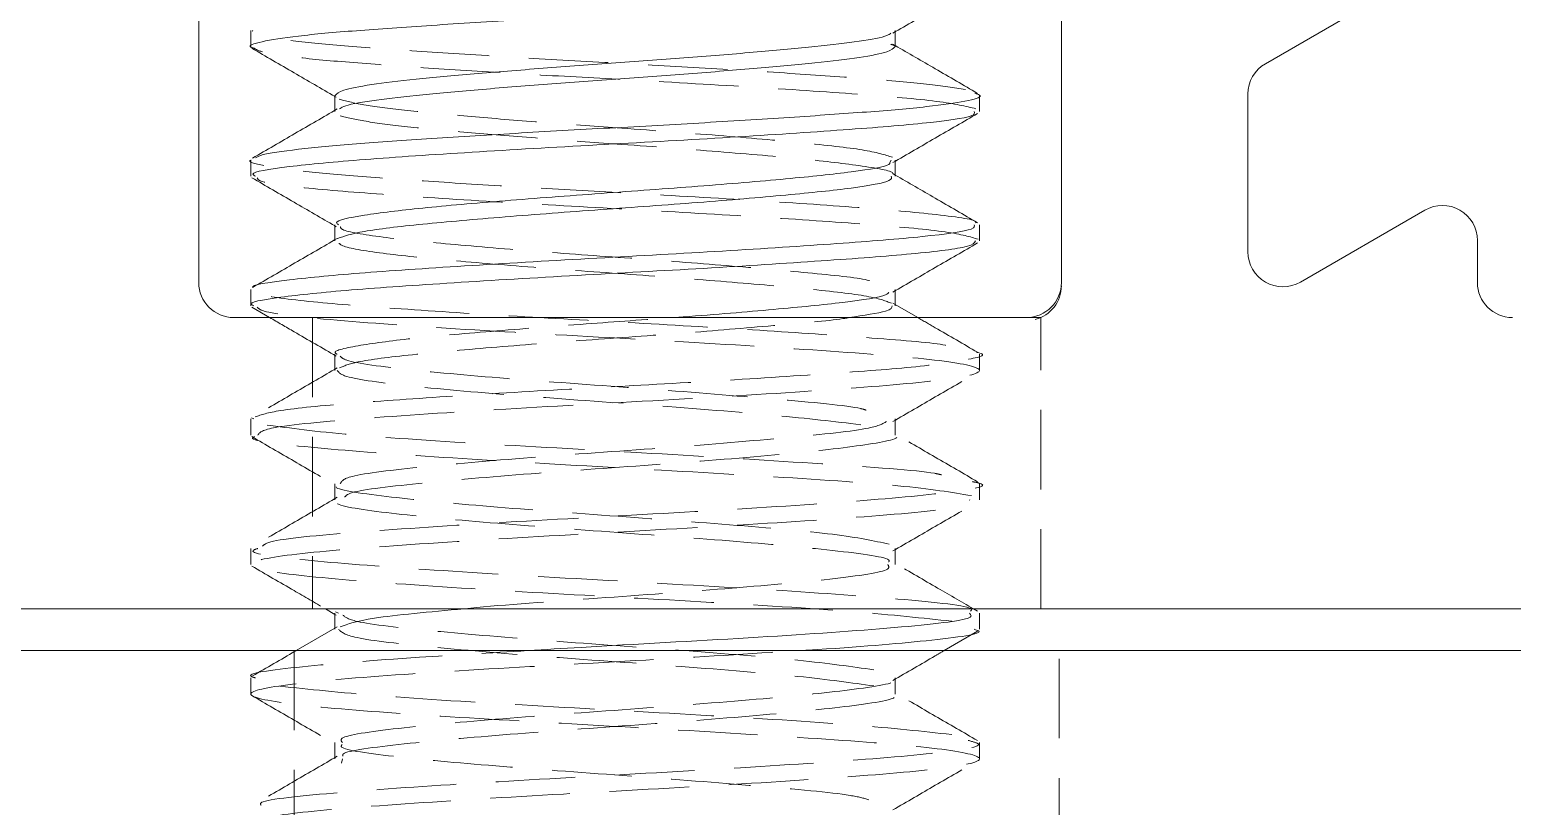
# Model space of a CAD drawing. Header units: millimetres. Extents: x 1522 to 2996, y -37 to 935.
# Drawn here: x 2331.12 to 2349.42, y 450.42 to 460.01 of the extents above; entities that cross this region are included whole.
import ezdxf

# ---------------------------------------------------------------- set-up
doc = ezdxf.new("R2010")
doc.units = ezdxf.units.MM
doc.linetypes.add('HIDDEN', pattern=[1.905, 1.27, -0.635])

# ---------------------------------------------------------------- blocks, each defined once
blk = doc.blocks.new('clampattachmentsideview')
at = {"color": 7, "linetype": 'Continuous', "lineweight": 15}
for p, q in [((3383.053, 526.99), (3383.053, 493.586)), ((3396.818, 493.586), (3396.818, 526.99)), ((3400.073, 497.08), (3403.177, 498.872)), ((3383.883, 497.609), (3383.883, 497.351)), ((3394.167, 497.351), (3394.167, 497.589)), ((3385.226, 496.575), (3385.226, 496.337)), ((3395.509, 496.317), (3395.509, 496.575)), ((3399.794, 494.078), (3399.794, 496.597)), ((3383.883, 495.542), (3383.883, 495.283)), ((3394.167, 495.284), (3394.167, 495.522)), ((3402.619, 494.742), (3400.631, 493.594)), ((3385.226, 494.509), (3385.226, 494.27)), ((3395.509, 494.25), (3395.509, 494.508)), ((3403.456, 493.586), (3403.456, 494.259)), ((3383.883, 493.475), (3383.883, 493.216)), ((3394.167, 493.217), (3394.167, 493.456)), ((3383.899, 493.193), (3384.184, 493.028)), ((3394.525, 493.028), (3394.167, 493.236)), ((3383.611, 493.028), (3396.26, 493.028)), ((3365.68, 488.378), (3414.191, 488.378)), ((3385.073, 488.378), (3385.226, 488.289)), ((3385.284, 488.307), (3385.235, 488.329)), ((3395.481, 488.34), (3395.415, 488.378)), ((3385.263, 488.091), (3384.607, 487.71)), ((3385.226, 488.308), (3385.226, 488.069)), ((3395.509, 488.05), (3395.509, 488.308)), ((3394.949, 487.71), (3395.481, 488.018)), ((3360.451, 487.71), (3420.907, 487.71))]:
    blk.add_line(p, q, dxfattribs=at)
at = {"color": 7, "linetype": 'HIDDEN', "lineweight": 0}
for p, q in [((3394.167, 497.589), (3394.167, 497.609)), ((3394.167, 497.37), (3394.13, 497.392)), ((3385.226, 496.557), (3385.247, 496.544)), ((3385.226, 496.337), (3385.226, 496.317)), ((3394.081, 495.501), (3394.102, 495.542)), ((3394.167, 495.522), (3394.167, 495.542)), ((3394.167, 495.303), (3394.13, 495.325)), ((3385.226, 494.49), (3385.247, 494.477)), ((3385.226, 494.27), (3385.226, 494.25)), ((3394.167, 493.456), (3394.167, 493.475)), ((3394.167, 493.236), (3394.13, 493.258)), ((3384.866, 493.028), (3384.866, 488.378)), ((3396.492, 493.028), (3396.26, 493.028)), ((3396.492, 488.378), (3396.492, 493.028)), ((3385.226, 492.442), (3385.226, 492.183)), ((3395.509, 492.183), (3395.509, 492.441)), ((3383.883, 491.408), (3383.883, 491.151)), ((3383.931, 491.408), (3383.892, 491.426)), ((3394.167, 491.15), (3394.167, 491.408)), ((3385.226, 490.375), (3385.226, 490.116)), ((3395.509, 490.116), (3395.509, 490.375)), ((3383.883, 489.342), (3383.883, 489.083)), ((3394.167, 489.083), (3394.167, 489.341)), ((3385.226, 488.289), (3385.247, 488.277)), ((3385.226, 488.069), (3385.226, 488.05)), ((3384.576, 487.71), (3384.576, 482.501)), ((3396.783, 482.501), (3396.783, 487.71)), ((3383.883, 487.274), (3383.883, 487.016)), ((3394.167, 487.016), (3394.167, 487.275)), ((3385.226, 486.241), (3385.226, 485.983)), ((3395.509, 485.982), (3395.509, 486.242)), ((3385.332, 485.912), (3385.346, 485.983))]:
    blk.add_line(p, q, dxfattribs=at)
at = {"color": 7, "linetype": 'Continuous', "lineweight": 15}
for centre, start, end in [((3400.352, 496.597), 120, 180), ((3402.898, 494.259), 0, 120), ((3400.352, 494.078), 180, 300), ((3383.611, 493.586), 180, 270), ((3396.26, 493.586), 270, 0), ((3404.014, 493.586), 180, 270)]:
    blk.add_arc(centre, 0.558, start, end, dxfattribs=at)
at = {"color": 7, "linetype": 'HIDDEN', "lineweight": 0}
blk.add_arc((3396.26, 493.536), 0.558, 284.6015, 0.0071, dxfattribs=at)
at = {"color": 7, "linetype": 'Continuous', "lineweight": 15}
for points, knots in [([(3383.937, 497.326), (3383.916, 497.333), (3383.812, 497.369), (3384.022, 497.431), (3384.578, 497.523), (3385.521, 497.608), (3386.744, 497.692), (3388.174, 497.783), (3389.71, 497.868), (3391.244, 497.953), (3392.671, 498.044), (3393.893, 498.128), (3394.817, 498.214), (3395.406, 498.303), (3395.469, 498.358), (3395.498, 498.384)], [0, 0, 0, 0, 0.020085, 0.101578, 0.184597, 0.266251, 0.347812, 0.430832, 0.512415, 0.594046, 0.677065, 0.758579, 0.840281, 0.923298, 1, 1, 1, 1]), ([(3394.13, 497.568), (3394.355, 497.699), (3394.805, 497.961), (3395.256, 498.222), (3395.481, 498.353)], [0, 0, 0, 0, 0.499703, 1, 1, 1, 1]), ([(3385.231, 496.575), (3385.256, 496.602), (3385.307, 496.658), (3385.768, 496.747), (3386.483, 496.833), (3387.427, 496.917), (3388.526, 497.008), (3389.707, 497.093), (3390.887, 497.178), (3391.983, 497.269), (3392.925, 497.353), (3393.628, 497.438), (3394.033, 497.514), (3394.08, 497.555), (3394.094, 497.568)], [0, 0, 0, 0, 0.083719, 0.172224, 0.259267, 0.34621, 0.434717, 0.521683, 0.608702, 0.697208, 0.784102, 0.871196, 0.959699, 1, 1, 1, 1]), ([(3383.899, 497.327), (3384.124, 497.197), (3384.566, 496.94), (3385.008, 496.683), (3385.226, 496.557)], [0, 0, 0, 0, 0.508299, 1, 1, 1, 1]), ([(3385.299, 496.358), (3385.314, 496.371), (3385.363, 496.414), (3385.774, 496.489), (3386.482, 496.574), (3387.427, 496.659), (3388.526, 496.75), (3389.707, 496.835), (3390.887, 496.919), (3391.984, 497.01), (3392.924, 497.095), (3393.634, 497.18), (3394.088, 497.269), (3394.136, 497.324), (3394.159, 497.351)], [0, 0, 0, 0, 0.041704, 0.130235, 0.217304, 0.304272, 0.392805, 0.479797, 0.566842, 0.655374, 0.742292, 0.829412, 0.917941, 1, 1, 1, 1]), ([(3395.481, 496.607), (3395.255, 496.738), (3394.817, 496.992), (3394.379, 497.247), (3394.167, 497.37)], [0, 0, 0, 0, 0.514363, 1, 1, 1, 1]), ([(3383.961, 495.575), (3383.984, 495.591), (3384.048, 495.636), (3384.595, 495.714), (3385.517, 495.799), (3386.745, 495.884), (3388.174, 495.975), (3389.71, 496.059), (3391.244, 496.144), (3392.672, 496.235), (3393.89, 496.32), (3394.827, 496.405), (3395.379, 496.496), (3395.582, 496.561), (3395.465, 496.599), (3395.436, 496.608)], [0, 0, 0, 0, 0.048031, 0.133046, 0.216663, 0.300185, 0.385202, 0.468747, 0.552341, 0.637357, 0.720832, 0.804498, 0.889511, 0.972919, 1, 1, 1, 1]), ([(3385.263, 496.358), (3385.038, 496.227), (3384.588, 495.966), (3384.137, 495.704), (3383.912, 495.574)], [0, 0, 0, 0, 0.499708, 1, 1, 1, 1]), ([(3383.959, 495.283), (3383.938, 495.295), (3383.847, 495.345), (3384.418, 495.438), (3385.619, 495.551), (3387.369, 495.667), (3389.391, 495.785), (3391.456, 495.897), (3393.304, 496.018), (3394.688, 496.128), (3395.453, 496.234), (3395.433, 496.294), (3395.426, 496.317)], [0, 0, 0, 0, 0.034751, 0.147657, 0.259223, 0.371458, 0.483907, 0.595272, 0.708294, 0.819184, 0.932407, 1, 1, 1, 1]), ([(3394.13, 495.501), (3394.355, 495.632), (3394.805, 495.894), (3395.256, 496.155), (3395.481, 496.286)], [0, 0, 0, 0, 0.499703, 1, 1, 1, 1]), ([(3385.284, 494.508), (3385.267, 494.52), (3385.198, 494.569), (3385.637, 494.663), (3386.561, 494.776), (3387.906, 494.892), (3389.462, 495.01), (3391.049, 495.122), (3392.474, 495.243), (3393.522, 495.352), (3394.075, 495.445), (3394.08, 495.492), (3394.081, 495.501)], [0, 0, 0, 0, 0.036291, 0.15396, 0.270227, 0.387195, 0.504384, 0.62044, 0.738231, 0.853791, 0.971792, 1, 1, 1, 1]), ([(3383.899, 495.26), (3384.124, 495.13), (3384.566, 494.873), (3385.008, 494.616), (3385.226, 494.49)], [0, 0, 0, 0, 0.508299, 1, 1, 1, 1]), ([(3385.267, 494.289), (3385.376, 494.327), (3385.596, 494.405), (3386.574, 494.518), (3387.903, 494.634), (3389.462, 494.752), (3391.049, 494.864), (3392.471, 494.985), (3393.535, 495.094), (3394.124, 495.201), (3394.108, 495.261), (3394.103, 495.284)], [0, 0, 0, 0, 0.113611, 0.229596, 0.34628, 0.463186, 0.578961, 0.696467, 0.811746, 0.929462, 1, 1, 1, 1]), ([(3395.481, 494.54), (3395.255, 494.671), (3394.817, 494.925), (3394.379, 495.18), (3394.167, 495.303)], [0, 0, 0, 0, 0.514363, 1, 1, 1, 1]), ([(3383.922, 493.507), (3383.92, 493.508), (3383.872, 493.547), (3384.438, 493.63), (3385.614, 493.742), (3387.37, 493.859), (3389.391, 493.977), (3391.456, 494.089), (3393.304, 494.21), (3394.688, 494.319), (3395.453, 494.426), (3395.433, 494.486), (3395.426, 494.508)], [0, 0, 0, 0, 0.003264, 0.119854, 0.235059, 0.350956, 0.467072, 0.58207, 0.698778, 0.813286, 0.930202, 1, 1, 1, 1]), ([(3383.931, 493.216), (3383.916, 493.222), (3383.805, 493.267), (3384.293, 493.352), (3385.391, 493.468), (3387.082, 493.582), (3389.072, 493.702), (3391.15, 493.812), (3393.044, 493.934), (3394.514, 494.043), (3395.398, 494.155), (3395.431, 494.221), (3395.446, 494.25)], [0, 0, 0, 0, 0.017835, 0.130335, 0.242501, 0.354127, 0.466991, 0.577988, 0.691181, 0.802006, 0.91515, 1, 1, 1, 1]), ([(3385.263, 494.291), (3385.038, 494.161), (3384.588, 493.899), (3384.137, 493.638), (3383.912, 493.507)], [0, 0, 0, 0, 0.499708, 1, 1, 1, 1]), ([(3394.13, 493.434), (3394.355, 493.565), (3394.805, 493.827), (3395.256, 494.088), (3395.481, 494.219)], [0, 0, 0, 0, 0.499703, 1, 1, 1, 1]), ([(3390.646, 493.028), (3390.692, 493.031), (3391.264, 493.073), (3392.269, 493.159), (3393.393, 493.268), (3394.02, 493.366), (3394.056, 493.419), (3394.066, 493.434)], [0, 0, 0, 0, 0.024887, 0.313994, 0.597027, 0.886012, 1, 1, 1, 1]), ([(3393.428, 493.028), (3393.662, 493.063), (3394.103, 493.127), (3394.113, 493.188), (3394.118, 493.217)], [0, 0, 0, 0, 0.532234, 1, 1, 1, 1]), ([(3385.308, 488.089), (3385.433, 488.135), (3385.697, 488.234), (3386.739, 488.328), (3387.287, 488.378)], [0, 0, 0, 0, 0.4743658, 1, 1, 1, 1]), ([(3388.305, 487.71), (3388.585, 487.727), (3389.704, 487.797), (3391.927, 487.914), (3394.16, 488.067), (3395.445, 488.202), (3395.377, 488.28), (3395.354, 488.308)], [0, 0, 0, 0, 0.085561, 0.342421, 0.599788, 0.859145, 1, 1, 1, 1]), ([(3392.643, 487.71), (3392.685, 487.712), (3393.582, 487.767), (3394.735, 487.867), (3395.649, 487.983), (3395.452, 488.042), (3395.425, 488.05)], [0, 0, 0, 0, 0.022308, 0.472079, 0.92811, 1, 1, 1, 1])]:
    blk.add_open_spline(points, degree=3, knots=knots, dxfattribs=at)
at = {"color": 7, "linetype": 'HIDDEN', "lineweight": 0}
for points, knots in [([(3395.285, 496.666), (3395.105, 496.696), (3394.747, 496.756), (3393.755, 496.841), (3392.512, 496.926), (3391.065, 497.017), (3389.525, 497.101), (3387.997, 497.187), (3386.587, 497.278), (3385.39, 497.361), (3384.501, 497.448), (3383.963, 497.534), (3383.926, 497.585), (3383.91, 497.609)], [0, 0, 0, 0, 0.0932704, 0.1847149, 0.2766637, 0.3699267, 0.4613066, 0.5533281, 0.6465818, 0.7379008, 0.8299933, 0.9232357, 1, 1, 1, 1]), ([(3395.455, 496.361), (3395.292, 496.401), (3394.966, 496.48), (3393.638, 496.593), (3391.882, 496.71), (3390.01, 496.818), (3388.301, 496.91), (3386.859, 497.001), (3385.611, 497.087), (3384.657, 497.171), (3384.058, 497.255), (3383.973, 497.305), (3383.937, 497.326)], [0, 0, 0, 0, 0.1210662, 0.240283, 0.3607608, 0.4808972, 0.5703383, 0.661584, 0.7514887, 0.8409961, 0.9322475, 1, 1, 1, 1]), ([(3394.159, 497.351), (3394.162, 497.352), (3394.186, 497.366), (3394.137, 497.379), (3394.095, 497.391)], [0, 0, 0, 0, 0.116616, 1, 1, 1, 1]), ([(3394.125, 495.586), (3393.999, 495.626), (3393.749, 495.705), (3392.728, 495.817), (3391.377, 495.935), (3389.938, 496.042), (3388.623, 496.135), (3387.513, 496.226), (3386.557, 496.312), (3385.809, 496.396), (3385.366, 496.487), (3385.179, 496.545), (3385.229, 496.574), (3385.231, 496.575)], [0, 0, 0, 0, 0.11808, 0.234348, 0.351852, 0.469021, 0.556249, 0.645245, 0.732927, 0.82022, 0.909221, 0.99683, 1, 1, 1, 1]), ([(3394.124, 495.325), (3394.125, 495.326), (3394.147, 495.365), (3393.684, 495.447), (3392.746, 495.559), (3391.373, 495.677), (3389.939, 495.784), (3388.623, 495.877), (3387.513, 495.968), (3386.557, 496.053), (3385.809, 496.138), (3385.366, 496.229), (3385.179, 496.286), (3385.23, 496.316), (3385.232, 496.317)], [0, 0, 0, 0, 0.00236, 0.120121, 0.236074, 0.353259, 0.470111, 0.557103, 0.645857, 0.733301, 0.820358, 0.909118, 0.99649, 1, 1, 1, 1]), ([(3395.447, 494.54), (3395.451, 494.544), (3395.491, 494.586), (3394.889, 494.672), (3393.659, 494.784), (3391.877, 494.902), (3390.011, 495.009), (3388.301, 495.102), (3386.857, 495.193), (3385.615, 495.278), (3384.642, 495.362), (3384.065, 495.454), (3383.822, 495.511), (3383.888, 495.541), (3383.891, 495.542)], [0, 0, 0, 0, 0.011957, 0.128571, 0.243404, 0.359451, 0.475169, 0.561321, 0.649211, 0.73581, 0.822025, 0.909921, 0.996447, 1, 1, 1, 1]), ([(3395.489, 494.277), (3395.362, 494.316), (3395.108, 494.395), (3393.871, 494.51), (3392.173, 494.624), (3390.159, 494.744), (3388.09, 494.854), (3386.215, 494.976), (3384.797, 495.085), (3384.01, 495.186), (3383.993, 495.241), (3383.987, 495.259)], [0, 0, 0, 0, 0.118726, 0.236541, 0.354434, 0.47311, 0.590186, 0.709337, 0.826072, 0.945304, 1, 1, 1, 1]), ([(3393.754, 493.617), (3393.751, 493.618), (3393.616, 493.658), (3392.874, 493.734), (3391.61, 493.849), (3390.05, 493.969), (3388.462, 494.079), (3387.018, 494.201), (3385.931, 494.31), (3385.332, 494.409), (3385.316, 494.462), (3385.312, 494.477)], [0, 0, 0, 0, 0.002285, 0.136708, 0.271218, 0.406627, 0.540201, 0.676155, 0.809339, 0.945385, 1, 1, 1, 1]), ([(3394.107, 493.256), (3394.018, 493.291), (3393.83, 493.365), (3392.905, 493.476), (3391.601, 493.591), (3390.053, 493.71), (3388.46, 493.821), (3387.021, 493.943), (3385.923, 494.052), (3385.289, 494.161), (3385.285, 494.225), (3385.284, 494.25)], [0, 0, 0, 0, 0.104326, 0.220653, 0.337056, 0.454236, 0.569829, 0.68748, 0.802735, 0.920467, 1, 1, 1, 1]), ([(3394.971, 492.584), (3394.968, 492.585), (3394.793, 492.624), (3393.828, 492.701), (3392.184, 492.816), (3390.157, 492.935), (3388.09, 493.046), (3386.217, 493.168), (3384.79, 493.277), (3383.966, 493.386), (3383.961, 493.449), (3383.959, 493.475)], [0, 0, 0, 0, 0.001922, 0.131589, 0.261341, 0.391955, 0.520806, 0.651944, 0.780421, 0.911647, 1, 1, 1, 1]), ([(3383.997, 491.151), (3384.023, 491.189), (3384.082, 491.279), (3385.63, 491.42), (3388.043, 491.578), (3390.858, 491.727), (3393.406, 491.888), (3395.155, 492.038), (3395.725, 492.192), (3394.989, 492.35), (3393.106, 492.499), (3390.492, 492.66), (3387.691, 492.81), (3385.369, 492.965), (3384.096, 493.094), (3384.01, 493.168), (3383.983, 493.192)], [0, 0, 0, 0, 0.057378, 0.13292, 0.208884, 0.283962, 0.360165, 0.435383, 0.510971, 0.586892, 0.661982, 0.738195, 0.813387, 0.889024, 0.9649, 1, 1, 1, 1]), ([(3384.184, 493.028), (3384.314, 492.953), (3384.668, 492.747), (3385.023, 492.541), (3385.247, 492.411)], [0, 0, 0, 0, 0.366608, 1, 1, 1, 1]), ([(3385.262, 492.441), (3385.251, 492.447), (3385.166, 492.492), (3385.541, 492.577), (3386.385, 492.693), (3387.684, 492.807), (3389.177, 492.923), (3390.175, 492.994), (3390.646, 493.028)], [0, 0, 0, 0, 0.031511, 0.229468, 0.426834, 0.623245, 0.821846, 1, 1, 1, 1]), ([(3385.301, 492.223), (3385.372, 492.255), (3385.53, 492.326), (3386.403, 492.435), (3387.681, 492.548), (3389.215, 492.668), (3390.822, 492.778), (3392.238, 492.901), (3393.153, 492.978), (3393.397, 493.022), (3393.428, 493.028)], [0, 0, 0, 0, 0.117243, 0.261166, 0.404391, 0.549214, 0.69163, 0.836876, 0.979071, 1, 1, 1, 1]), ([(3395.481, 492.473), (3395.255, 492.604), (3394.937, 492.789), (3394.618, 492.974), (3394.525, 493.028)], [0, 0, 0, 0, 0.707216, 1, 1, 1, 1]), ([(3383.951, 491.441), (3384.049, 491.475), (3384.259, 491.548), (3385.413, 491.66), (3387.076, 491.773), (3389.073, 491.893), (3391.151, 492.003), (3393.036, 492.126), (3394.542, 492.234), (3395.368, 492.357), (3395.659, 492.431), (3395.473, 492.472), (3395.464, 492.474)], [0, 0, 0, 0, 0.098446, 0.210634, 0.322282, 0.435169, 0.546188, 0.659403, 0.77025, 0.883417, 0.994554, 1, 1, 1, 1]), ([(3393.702, 491.55), (3393.677, 491.558), (3393.488, 491.618), (3392.263, 491.724), (3390.323, 491.885), (3388.15, 492.035), (3386.371, 492.19), (3385.399, 492.317), (3385.332, 492.389), (3385.312, 492.41)], [0, 0, 0, 0, 0.028105, 0.206069, 0.38671, 0.564919, 0.744186, 0.924023, 1, 1, 1, 1]), ([(3385.263, 492.224), (3385.038, 492.094), (3384.588, 491.832), (3384.137, 491.571), (3383.912, 491.44)], [0, 0, 0, 0, 0.499708, 1, 1, 1, 1]), ([(3393.617, 491.316), (3393.199, 491.366), (3392.358, 491.466), (3390.298, 491.626), (3388.159, 491.777), (3386.36, 491.931), (3385.346, 492.069), (3385.285, 492.152), (3385.262, 492.183)], [0, 0, 0, 0, 0.176414, 0.355481, 0.532139, 0.709845, 0.888115, 1, 1, 1, 1]), ([(3394.13, 491.367), (3394.355, 491.498), (3394.805, 491.76), (3395.256, 492.021), (3395.481, 492.152)], [0, 0, 0, 0, 0.499703, 1, 1, 1, 1]), ([(3394.904, 490.516), (3394.871, 490.525), (3394.626, 490.584), (3393.036, 490.69), (3390.505, 490.851), (3387.709, 491.001), (3385.286, 491.157), (3384.517, 491.261), (3384.131, 491.313)], [0, 0, 0, 0, 0.030149, 0.222805, 0.418345, 0.611266, 0.805326, 1, 1, 1, 1]), ([(3385.312, 490.375), (3385.332, 490.414), (3385.378, 490.504), (3386.57, 490.645), (3388.423, 490.803), (3390.596, 490.952), (3392.526, 491.113), (3393.822, 491.246), (3393.967, 491.332), (3394.026, 491.367)], [0, 0, 0, 0, 0.1183966, 0.2737052, 0.4298853, 0.5842373, 0.7409106, 0.8955502, 1, 1, 1, 1]), ([(3385.382, 490.159), (3385.401, 490.183), (3385.459, 490.259), (3386.582, 490.387), (3388.423, 490.545), (3390.587, 490.694), (3392.563, 490.854), (3393.842, 491.005), (3394.344, 491.118), (3394.098, 491.18), (3394.057, 491.19)], [0, 0, 0, 0, 0.072932, 0.222417, 0.372742, 0.521306, 0.672105, 0.820947, 0.970524, 1, 1, 1, 1]), ([(3395.481, 490.406), (3395.255, 490.537), (3394.805, 490.798), (3394.355, 491.06), (3394.13, 491.191)], [0, 0, 0, 0, 0.50029, 1, 1, 1, 1]), ([(3395.382, 490.184), (3395.066, 490.237), (3394.44, 490.343), (3392.139, 490.495), (3389.411, 490.648), (3386.686, 490.806), (3384.745, 490.955), (3383.801, 491.067), (3383.936, 491.122), (3383.945, 491.126)], [0, 0, 0, 0, 0.165534, 0.329119, 0.493187, 0.658354, 0.821494, 0.987065, 1, 1, 1, 1]), ([(3383.899, 491.126), (3384.124, 490.996), (3384.573, 490.735), (3385.023, 490.474), (3385.247, 490.344)], [0, 0, 0, 0, 0.500189, 1, 1, 1, 1]), ([(3384.069, 489.376), (3384.095, 489.403), (3384.168, 489.481), (3385.643, 489.612), (3388.041, 489.77), (3390.854, 489.919), (3393.425, 490.079), (3395.082, 490.229), (3395.74, 490.34), (3395.438, 490.4), (3395.398, 490.408)], [0, 0, 0, 0, 0.080475, 0.229795, 0.37995, 0.528354, 0.678981, 0.827661, 0.977073, 1, 1, 1, 1]), ([(3394.069, 489.409), (3393.826, 489.462), (3393.344, 489.568), (3391.575, 489.719), (3389.477, 489.873), (3387.379, 490.031), (3385.895, 490.18), (3385.167, 490.289), (3385.257, 490.342), (3385.26, 490.343)], [0, 0, 0, 0, 0.167038, 0.332101, 0.497653, 0.66432, 0.82893, 0.996006, 1, 1, 1, 1]), ([(3395.067, 488.179), (3394.605, 488.229), (3393.676, 488.331), (3391.113, 488.491), (3388.323, 488.639), (3385.812, 488.799), (3384.148, 488.951), (3383.679, 489.103), (3384.513, 489.262), (3386.472, 489.411), (3389.121, 489.571), (3391.911, 489.723), (3394.164, 489.876), (3395.444, 490.011), (3395.377, 490.089), (3395.354, 490.116)], [0, 0, 0, 0, 0.079444, 0.159653, 0.23876, 0.318996, 0.398403, 0.477888, 0.558065, 0.637174, 0.717435, 0.796806, 0.876333, 0.956475, 1, 1, 1, 1]), ([(3385.263, 490.158), (3385.038, 490.027), (3384.588, 489.765), (3384.137, 489.504), (3383.912, 489.373)], [0, 0, 0, 0, 0.499708, 1, 1, 1, 1]), ([(3394.06, 489.125), (3394.067, 489.133), (3394.111, 489.193), (3393.245, 489.31), (3391.602, 489.461), (3389.468, 489.614), (3387.387, 489.773), (3385.872, 489.921), (3385.148, 490.042), (3385.287, 490.105), (3385.313, 490.117)], [0, 0, 0, 0, 0.02672, 0.183781, 0.338986, 0.494651, 0.651362, 0.806142, 0.963238, 1, 1, 1, 1]), ([(3394.13, 489.301), (3394.355, 489.431), (3394.805, 489.693), (3395.256, 489.954), (3395.481, 490.085)], [0, 0, 0, 0, 0.499703, 1, 1, 1, 1]), ([(3395.367, 488.34), (3395.38, 488.352), (3395.45, 488.415), (3394.318, 488.535), (3392.172, 488.686), (3389.4, 488.839), (3386.694, 488.998), (3384.724, 489.146), (3383.782, 489.267), (3383.963, 489.33), (3383.997, 489.342)], [0, 0, 0, 0, 0.0359462, 0.1915021, 0.3452267, 0.4994053, 0.6546163, 0.8079219, 0.9635125, 1, 1, 1, 1]), ([(3383.899, 489.059), (3384.124, 488.929), (3384.515, 488.702), (3384.907, 488.475), (3385.073, 488.378)], [0, 0, 0, 0, 0.574198, 1, 1, 1, 1]), ([(3387.287, 488.378), (3387.29, 488.378), (3387.78, 488.43), (3389.302, 488.538), (3391.386, 488.689), (3393.136, 488.842), (3394.117, 488.977), (3394.065, 489.056), (3394.047, 489.083)], [0, 0, 0, 0, 0.001627, 0.222399, 0.440711, 0.659454, 0.879899, 1, 1, 1, 1]), ([(3395.415, 488.378), (3395.211, 488.496), (3394.783, 488.744), (3394.355, 488.993), (3394.13, 489.124)], [0, 0, 0, 0, 0.474742, 1, 1, 1, 1]), ([(3393.826, 487.404), (3393.471, 487.454), (3392.756, 487.556), (3390.788, 487.715), (3388.633, 487.864), (3386.733, 488.024), (3385.499, 488.158), (3385.395, 488.243), (3385.354, 488.276)], [0, 0, 0, 0, 0.176299, 0.354302, 0.529849, 0.707914, 0.884128, 1, 1, 1, 1]), ([(3393.826, 487.145), (3393.471, 487.196), (3392.756, 487.298), (3390.787, 487.457), (3388.635, 487.606), (3386.725, 487.765), (3385.431, 487.91), (3385.33, 488.005), (3385.283, 488.049)], [0, 0, 0, 0, 0.170143, 0.341929, 0.511345, 0.683192, 0.853253, 1, 1, 1, 1]), ([(3383.959, 487.274), (3383.935, 487.281), (3383.735, 487.34), (3384.599, 487.454), (3386.216, 487.586), (3387.703, 487.674), (3388.305, 487.71)], [0, 0, 0, 0, 0.049543, 0.407129, 0.759954, 1, 1, 1, 1]), ([(3383.931, 484.95), (3384.016, 484.997), (3384.194, 485.096), (3385.961, 485.242), (3388.477, 485.403), (3391.29, 485.551), (3393.746, 485.71), (3395.328, 485.863), (3395.695, 486.014), (3394.762, 486.175), (3392.731, 486.323), (3390.047, 486.482), (3387.287, 486.635), (3385.046, 486.787), (3383.813, 486.947), (3383.851, 487.095), (3385.156, 487.254), (3387.432, 487.407), (3390.2, 487.557), (3391.84, 487.659), (3392.643, 487.71)], [0, 0, 0, 0, 0.0513258, 0.1070176, 0.1634075, 0.2189694, 0.2752218, 0.3311, 0.3868137, 0.443191, 0.498748, 0.555027, 0.6108741, 0.6666112, 0.7229736, 0.7785273, 0.8348308, 0.8906479, 0.9464102, 1, 1, 1, 1]), ([(3384.607, 487.71), (3384.601, 487.706), (3384.369, 487.571), (3384.137, 487.437), (3383.912, 487.306)], [0, 0, 0, 0, 0.027713, 1, 1, 1, 1]), ([(3394.13, 487.234), (3394.355, 487.365), (3394.628, 487.523), (3394.901, 487.682), (3394.949, 487.71)], [0, 0, 0, 0, 0.824115, 1, 1, 1, 1]), ([(3395.067, 486.37), (3394.605, 486.421), (3393.677, 486.523), (3391.11, 486.682), (3388.337, 486.831), (3385.758, 486.99), (3384.816, 487.092), (3384.347, 487.142)], [0, 0, 0, 0, 0.199407, 0.400732, 0.599293, 0.800688, 1, 1, 1, 1]), ([(3385.346, 486.241), (3385.325, 486.267), (3385.266, 486.345), (3386.232, 486.479), (3387.954, 486.632), (3390.092, 486.784), (3392.154, 486.944), (3393.604, 487.092), (3394.273, 487.207), (3394.123, 487.267), (3394.103, 487.275)], [0, 0, 0, 0, 0.079059, 0.229433, 0.378503, 0.527425, 0.677911, 0.82627, 0.976703, 1, 1, 1, 1]), ([(3383.899, 486.993), (3384.124, 486.862), (3384.573, 486.601), (3385.023, 486.34), (3385.247, 486.21)], [0, 0, 0, 0, 0.500189, 1, 1, 1, 1]), ([(3385.354, 486.025), (3385.349, 486.037), (3385.325, 486.101), (3386.25, 486.221), (3387.949, 486.374), (3390.094, 486.525), (3392.154, 486.685), (3393.604, 486.833), (3394.273, 486.949), (3394.123, 487.009), (3394.102, 487.017)], [0, 0, 0, 0, 0.039224, 0.196044, 0.351503, 0.50681, 0.663746, 0.818464, 0.975346, 1, 1, 1, 1]), ([(3395.481, 486.273), (3395.255, 486.403), (3394.805, 486.665), (3394.355, 486.926), (3394.13, 487.057)], [0, 0, 0, 0, 0.50029, 1, 1, 1, 1]), ([(3384.048, 485.241), (3384.038, 485.256), (3383.997, 485.323), (3385.21, 485.446), (3387.426, 485.598), (3390.214, 485.75), (3392.886, 485.91), (3394.801, 486.058), (3395.672, 486.186), (3395.404, 486.256), (3395.331, 486.276)], [0, 0, 0, 0, 0.046367, 0.196622, 0.345578, 0.494389, 0.644754, 0.793004, 0.943317, 1, 1, 1, 1]), ([(3393.747, 485.33), (3393.663, 485.353), (3393.39, 485.428), (3391.995, 485.548), (3389.979, 485.707), (3387.828, 485.86), (3386.168, 486.011), (3385.281, 486.133), (3385.33, 486.196), (3385.34, 486.209)], [0, 0, 0, 0, 0.076282, 0.25074, 0.427476, 0.60285, 0.777876, 0.954876, 1, 1, 1, 1]), ([(3385.263, 486.024), (3385.038, 485.893), (3384.588, 485.631), (3384.137, 485.37), (3383.912, 485.239)], [0, 0, 0, 0, 0.499708, 1, 1, 1, 1]), ([(3394.13, 485.167), (3394.355, 485.298), (3394.805, 485.559), (3395.256, 485.821), (3395.481, 485.951)], [0, 0, 0, 0, 0.499703, 1, 1, 1, 1])]:
    blk.add_open_spline(points, degree=3, knots=knots, dxfattribs=at)

msp = doc.modelspace()

# ---------------------------------------------------------------- block references
at = {"xscale": 0.7734714251250002, "yscale": 0.7734714251250002, "zscale": 0.7734714251250002}
msp.add_blockref('clampattachmentsideview', (-283.486, 75.109), dxfattribs=at)

doc.saveas('drawing.dxf')
